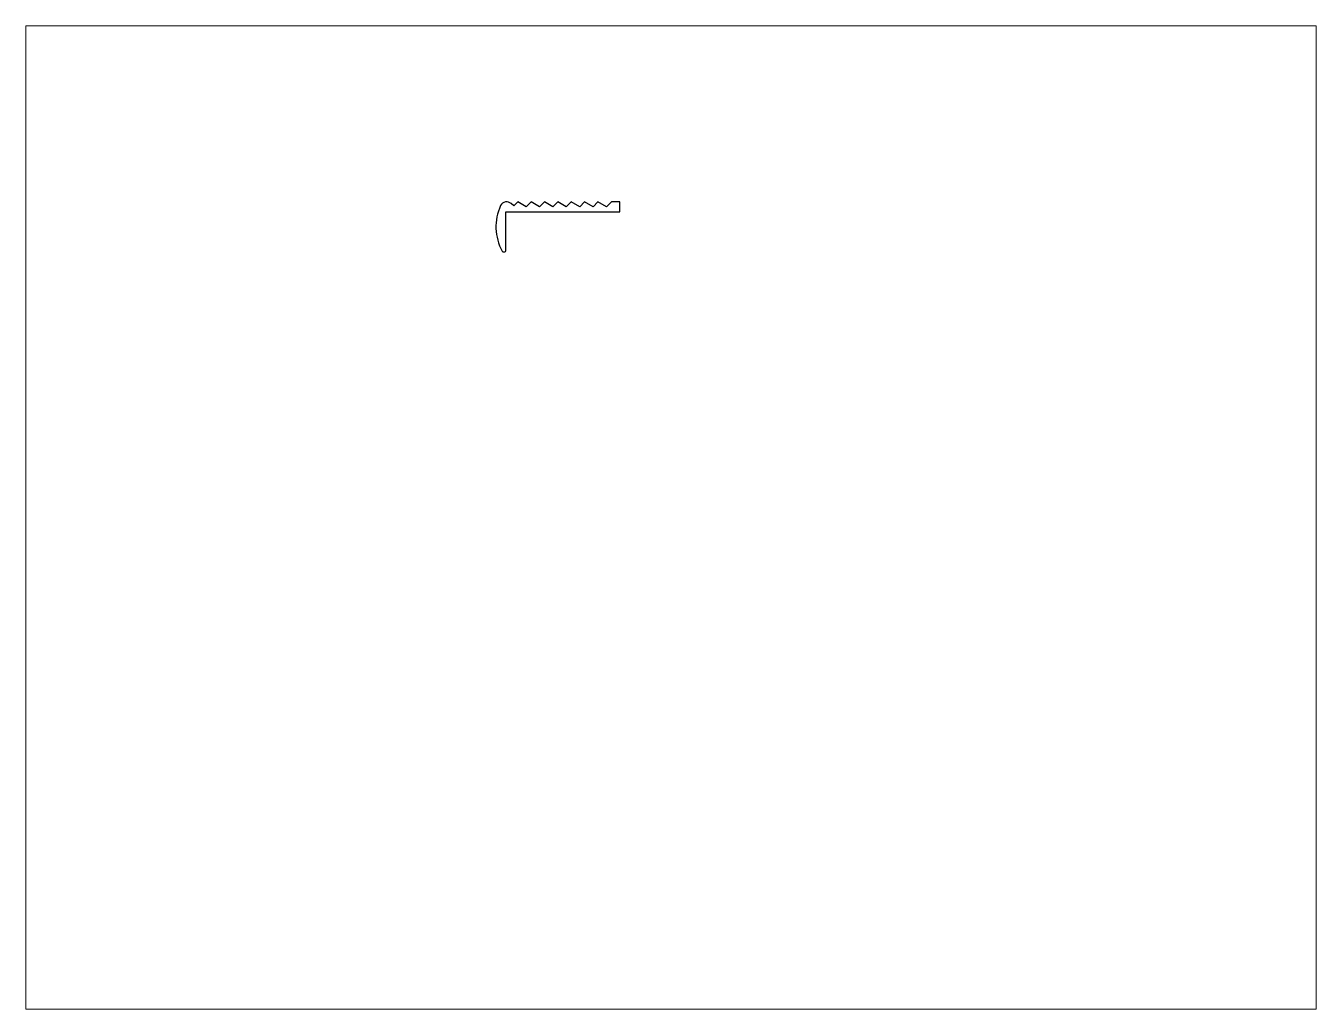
# Paper-space layout 'Layout1' of a CAD drawing. Extents: x 27 to 240, y 20 to 183.
# The model-space entities are those that its viewports show. They can reach past a viewport. Long polylines and large blocks are cut down to what shows.
import ezdxf

# ---------------------------------------------------------------- set-up
doc = ezdxf.new("R2010")
doc.units = 0
doc.header["$LTSCALE"] = 15
doc.layers.get('0').update_dxf_attribs({"linetype": 'CONTINUOUS'})

msp = doc.modelspace()

# ---------------------------------------------------------------- linework, layer by layer
at = {"color": 0, "linetype": 'CONTINUOUS', "ltscale": 0.05}
msp.add_lwpolyline([(151.21, 223.19), (148.68, 224.65), (147.21, 223.19), (144.68, 224.65), (143.48, 223.45), (142.76, 224.11, 0.509366), (139.58, 223.5, 0.239593), (140.04, 209.91, 0.273261), (140.48, 209.65), (140.68, 209.65, 0.414214), (141.18, 210.15), (141.18, 221.65), (175.18, 221.65), (175.18, 224.65), (172.68, 224.65), (171.21, 223.19), (168.68, 224.65), (167.21, 223.19), (164.68, 224.65), (163.21, 223.19), (160.68, 224.65), (159.21, 223.19), (156.68, 224.65), (155.21, 223.19), (152.68, 224.65)], format="xyb", close=True, dxfattribs=at)

psp = doc.layouts.get("Layout1")

# ---------------------------------------------------------------- viewports
at = {"layer": '0', "color": 0, "linetype": 'BYBLOCK', "ltscale": 0.05}
psp.add_viewport(center=(133.35, 101.6), size=(213.36, 162.56), view_center_point=(190.51, 130.3), view_height=293.8955, dxfattribs=at)

doc.saveas('drawing.dxf')
